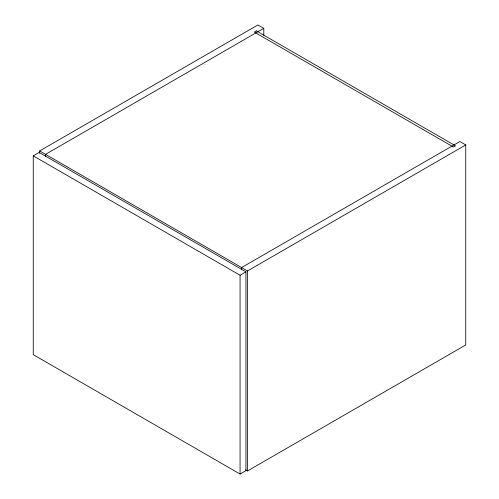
<?xml version="1.0" encoding="UTF-8"?>
<svg xmlns="http://www.w3.org/2000/svg" width="499" height="499" viewBox="0 0 499 499"><rect width="100%" height="100%" fill="white"/><g stroke="black" fill="none" stroke-linecap="round" stroke-linejoin="round"><path stroke-width="0.75" d="M39.664 153.287L39.664 150.948L257.902 24.95L263.79 28.349L263.79 35.354M33.252 155.85L39.14 152.451L245.951 271.849L245.951 470.651L240.063 474.05L33.252 354.652L33.252 155.85L240.063 275.248L245.951 271.849M263.79 28.349L45.552 154.347L45.552 156.686M39.664 150.948L247.51 270.951L465.748 144.947L465.748 344.952L247.51 470.95L245.545 469.815M465.748 144.947L459.86 141.548L241.622 267.551L241.622 269.884M247.51 270.951L247.51 470.95M240.063 275.248L240.063 474.05M256.343 30.851L254.265 32.048L453.448 147.049L455.531 145.851L256.343 30.851"/></g></svg>
